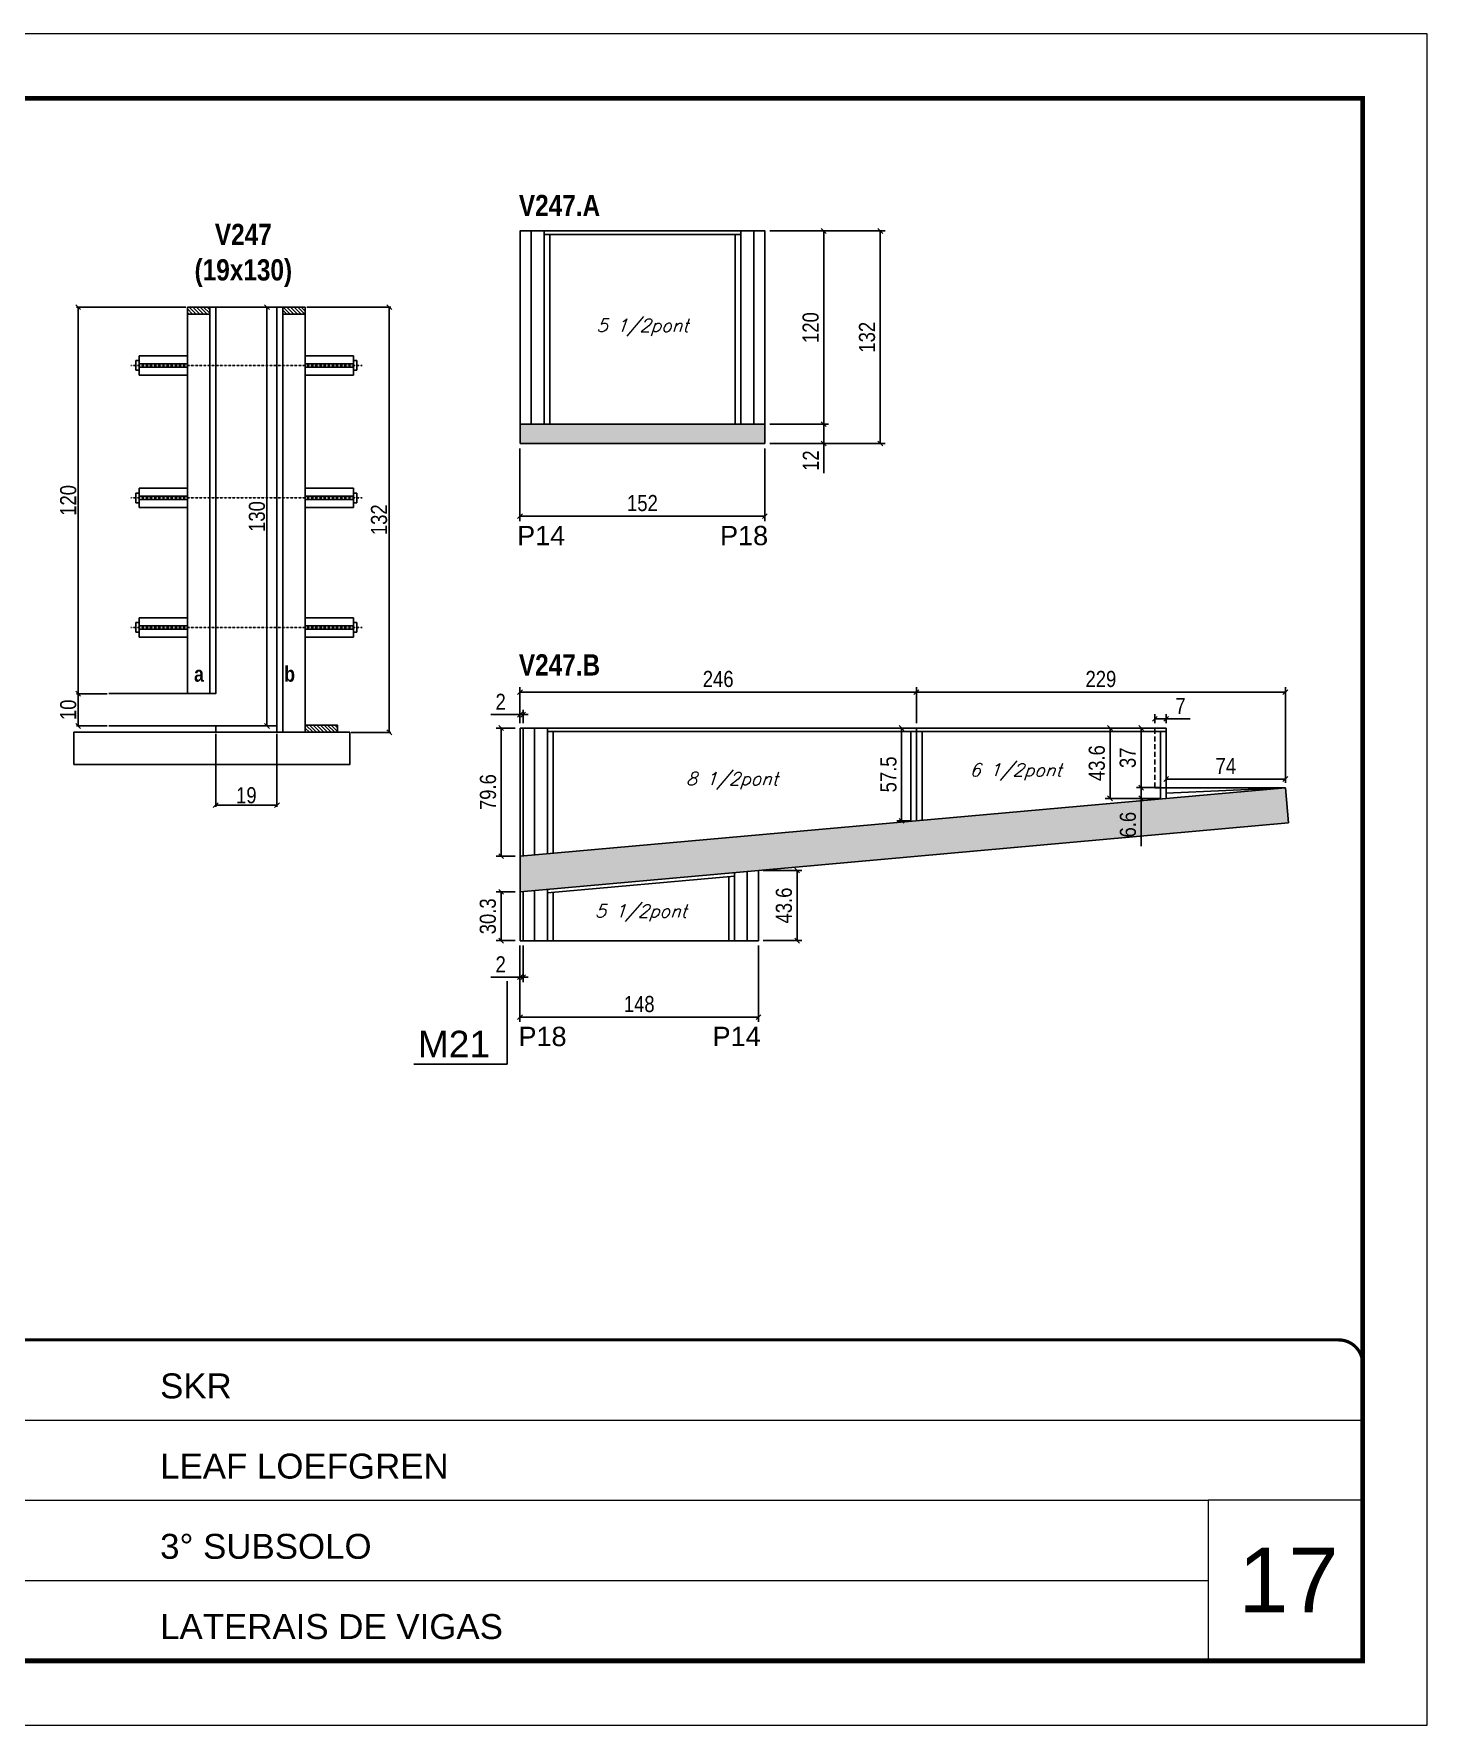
# Model space of a CAD drawing. Extents: x 3309 to 9590, y -2522 to 15424.
# Drawn here: x 3930 to 4794, y 8964 to 10014 of the extents above; entities that cross this region are included whole.
import ezdxf

# ---------------------------------------------------------------- set-up
doc = ezdxf.new("R2010")
doc.units = 0
for name, pattern in [('CONTINUO', [0]), ('DASHED', [0.75, 0.5, -0.25]), ('HIDDEN', [0.375, 0.25, -0.125]), ('HIDDEN2', [4.7625, 3.175, -1.5875])]:
    doc.linetypes.add(name, pattern=pattern)
for name, color, linetype in [('5', 5, 'Continuous'), ('COTA', 241, 'Continuous'), ('detalhes', 4, 'Continuous'), ('NOMENCLATURA', 7, 'Continuous'), ('Painéis', 200, 'Continuous'), ('SARR_2.2x10', 60, 'Continuous'), ('SARR_2.2x7', 40, 'Continuous'), ('SARR_3.5x7', 81, 'Continuous'), ('SARR_EDITAR', 141, 'Continuous'), ('TENSOR', 3, 'Continuous'), ('texto', 7, 'Continuous')]:
    doc.layers.add(name, color=color, linetype=linetype)
for name, color, linetype, lineweight in [('CARIMBO', 255, 'Continuous', 9), ('CONCRETO', 251, 'Continuous', 25), ('Folhas', 255, 'Continuous', 9), ('SARRAFO DE PRESSAO', 251, 'DASHED', 9)]:
    doc.layers.add(name, color=color, linetype=linetype, lineweight=lineweight)
doc.styles.add('ARIAL', font='arial.ttf')
doc.styles.add('COTA TECNICA', font='techl___.ttf', dxfattribs={"height": 10})
doc.styles.add('COTA TECNICA 2X', font='techl___.ttf', dxfattribs={"height": 10})
doc.styles.add('Romans', font='romans.shx')
doc.styles.get("Standard").update_dxf_attribs({"font": 'arial.ttf'})
doc.styles.add('TECNICA', font='techb___.ttf', dxfattribs={"height": 10})
doc.dimstyles.new('PAINEL', dxfattribs={"dimtxt": 10, "dimasz": 3, "dimexe": 3, "dimexo": 3, "dimgap": 3, "dimtad": 1, "dimdec": 1, "dimzin": 12, "dimdsep": 46, "dimtxsty": 'COTA TECNICA', "dimblk1": 'OBLIQUE', "dimblk2": 'OBLIQUE', "dimsah": 1, "dimcen": 0.9, "dimclrd": 4, "dimclre": 4, "dimclrt": 240, "dimadec": 1, "dimazin": 3, "dimtfac": 1, "dimtdec": 1, "dimtmove": 0, "dimatfit": 3, "dimfxl": 1, "dimtolj": 1, "dimtzin": 12, "dimarcsym": 0})
doc.dimstyles.new('SECAO', dxfattribs={"dimscale": 0.333333, "dimtxt": 5, "dimasz": 9, "dimexe": 3, "dimexo": 3, "dimgap": 3, "dimtad": 1, "dimdec": 1, "dimlfac": 0.5, "dimzin": 12, "dimdsep": 46, "dimtxsty": 'COTA TECNICA 2X', "dimblk1": 'OBLIQUE', "dimblk2": 'OBLIQUE', "dimsah": 1, "dimcen": 0.9, "dimclrd": 4, "dimclre": 4, "dimclrt": 240, "dimadec": 1, "dimazin": 3, "dimtfac": 1, "dimtdec": 1, "dimtmove": 0, "dimatfit": 3, "dimfxl": 1, "dimtolj": 1, "dimtzin": 12, "dimarcsym": 0})
pattern_1 = [(135, (37212.533, -113672.6308), (-1.122532015, -1.122532015), [])]

# ---------------------------------------------------------------- blocks, each defined once
blk = doc.blocks.new('9999999999')
at = {"color": 30, "linetype": 'CONTINUO'}
for p, q in [((98564.6, 34379.6), (99584, 34379.6)), ((98564.6, 34329.8), (99488, 34329.8)), ((99584, 34329.8), (99488, 34329.8)), ((99488, 34329.8), (99488, 34230.2)), ((98564.6, 34280), (99488, 34280))]:
    blk.add_line(p, q, dxfattribs=at)
at = {"color": 30, "linetype": 'CONTINUO', "const_width": 2}
blk.add_lwpolyline([(99584, 34230.2), (99584, 34414.4, 0.414214), (99569, 34429.4), (98229, 34429.4, 0.414214), (98214, 34414.4), (98214, 34245.2, 0.414214), (98229, 34230.2), (99584, 34230.2)], format="xyb", dxfattribs=at)
at = {"layer": 'Folhas'}
blk.add_lwpolyline([(98139, 34190.2), (99624, 34190.2), (99624, 35240.2), (98139, 35240.2)], close=True, dxfattribs=at)
at = {"layer": 'Folhas', "color": 30, "const_width": 3}
blk.add_lwpolyline([(98214, 34230.2), (99584, 34230.2), (99584, 35200.2), (98214, 35200.2)], close=True, dxfattribs=at)
at = {"color": 7, "linetype": 'Continuous', "ltscale": 5, "style": 'ARIAL'}
for s, height, p in [('SKR', 15.48, (98837.7, 34393.1)), ('LEAF LOEFGREN', 15.483, (98837.7, 34343.3)), ('3° SUBSOLO', 15.48, (98837.7, 34293.5)), ('LATERAIS DE VIGAS', 15.483, (98837.7, 34243.7))]:
    blk.add_text(s, height=height, dxfattribs=at).set_placement(p)
blk = doc.blocks.new('_Oblique')
at = {"color": 0, "linetype": 'ByBlock', "lineweight": -2}
blk.add_line((-0.5, -0.5), (0.5, 0.5), dxfattribs=at)
blk = doc.blocks.new('*D535')
at = {"layer": 'COTA', "color": 4, "lineweight": -2, "transparency": 16777216}
for p, q in [((4079.6, 9843.9), (4073.4, 9843.9)), ((4074.4, 9583.9), (4074.4, 9843.9)), ((4079.6, 9583.9), (4073.4, 9583.9))]:
    blk.add_line(p, q, dxfattribs=at)
at = {"layer": 'Defpoints', "color": 0, "transparency": 16777216}
for p in [(4074.4, 9843.9), (4080.6, 9843.9), (4080.6, 9583.9)]:
    blk.add_point(p, dxfattribs=at)
at = {"layer": 'COTA', "color": 4, "lineweight": -2, "transparency": 16777216, "xscale": 3, "yscale": 3, "zscale": 3}
for p, rotation in [((4074.4, 9843.9), 90), ((4074.4, 9583.9), 270)]:
    blk.add_blockref('_Oblique', p, dxfattribs=dict(at, rotation=rotation))
at = {"layer": 'COTA', "color": 240, "transparency": 16777216, "insert": (4068.2, 9713.9), "char_height": 10, "attachment_point": 5, "rotation": 90, "style": 'COTA TECNICA 2X'}
blk.add_mtext('\\A1;130', dxfattribs=at)
blk = doc.blocks.new('*D536')
at = {"layer": 'COTA', "color": 4, "lineweight": -2, "transparency": 16777216}
for p, q in [((3975.3, 9603.9), (3956.2, 9603.9)), ((3957.2, 9583.9), (3957.2, 9603.9)), ((3975.3, 9583.9), (3956.2, 9583.9))]:
    blk.add_line(p, q, dxfattribs=at)
at = {"layer": 'Defpoints', "color": 0, "transparency": 16777216}
for p in [(3957.2, 9603.9), (3976.3, 9603.9), (3976.3, 9583.9)]:
    blk.add_point(p, dxfattribs=at)
at = {"layer": 'COTA', "color": 4, "lineweight": -2, "transparency": 16777216, "xscale": 3, "yscale": 3, "zscale": 3}
for p, rotation in [((3957.2, 9603.9), 90), ((3957.2, 9583.9), 270)]:
    blk.add_blockref('_Oblique', p, dxfattribs=dict(at, rotation=rotation))
at = {"layer": 'COTA', "color": 240, "transparency": 16777216, "insert": (3951.1, 9593.9), "char_height": 10, "attachment_point": 5, "rotation": 90, "style": 'COTA TECNICA 2X'}
blk.add_mtext('\\A1;10', dxfattribs=at)
blk = doc.blocks.new('*D537')
at = {"layer": 'COTA', "color": 4, "lineweight": -2, "transparency": 16777216}
for p, q in [((4024, 9843.9), (3956.2, 9843.9)), ((3957.2, 9603.9), (3957.2, 9843.9)), ((3975.3, 9603.9), (3956.2, 9603.9))]:
    blk.add_line(p, q, dxfattribs=at)
at = {"layer": 'Defpoints', "color": 0, "transparency": 16777216}
for p in [(3957.2, 9843.9), (4025, 9843.9), (3976.3, 9603.9)]:
    blk.add_point(p, dxfattribs=at)
at = {"layer": 'COTA', "color": 4, "lineweight": -2, "transparency": 16777216, "xscale": 3, "yscale": 3, "zscale": 3}
for p, rotation in [((3957.2, 9843.9), 90), ((3957.2, 9603.9), 270)]:
    blk.add_blockref('_Oblique', p, dxfattribs=dict(at, rotation=rotation))
at = {"layer": 'COTA', "color": 240, "transparency": 16777216, "insert": (3951.1, 9723.9), "char_height": 10, "attachment_point": 5, "rotation": 90, "style": 'COTA TECNICA 2X'}
blk.add_mtext('\\A1;120', dxfattribs=at)
blk = doc.blocks.new('*D538')
at = {"layer": 'COTA', "color": 4, "lineweight": -2, "transparency": 16777216}
for p, q in [((4099.2, 9843.9), (4151.3, 9843.9)), ((4150.3, 9579.9), (4150.3, 9843.9)), ((4126.7, 9579.9), (4151.3, 9579.9))]:
    blk.add_line(p, q, dxfattribs=at)
at = {"layer": 'Defpoints', "color": 0, "transparency": 16777216}
for p in [(4098.2, 9843.9), (4150.3, 9843.9), (4125.7, 9579.9)]:
    blk.add_point(p, dxfattribs=at)
at = {"layer": 'COTA', "color": 4, "lineweight": -2, "transparency": 16777216, "xscale": 3, "yscale": 3, "zscale": 3}
for p, rotation in [((4150.3, 9843.9), 90), ((4150.3, 9579.9), 270)]:
    blk.add_blockref('_Oblique', p, dxfattribs=dict(at, rotation=rotation))
at = {"layer": 'COTA', "color": 240, "transparency": 16777216, "insert": (4144, 9711.9), "char_height": 10, "attachment_point": 5, "rotation": 90, "style": 'COTA TECNICA 2X'}
blk.add_mtext('\\A1;132', dxfattribs=at)
blk = doc.blocks.new('*D539')
at = {"layer": 'COTA', "color": 4, "lineweight": -2, "transparency": 16777216}
for p, q in [((4042.6, 9578.9), (4042.6, 9533.7)), ((4080.6, 9578.9), (4080.6, 9533.7)), ((4042.6, 9534.7), (4080.6, 9534.7))]:
    blk.add_line(p, q, dxfattribs=at)
at = {"layer": 'Defpoints', "color": 0, "transparency": 16777216}
for p in [(4042.6, 9579.9), (4080.6, 9579.9), (4080.6, 9534.7)]:
    blk.add_point(p, dxfattribs=at)
at = {"layer": 'COTA', "color": 4, "lineweight": -2, "transparency": 16777216, "xscale": 3, "yscale": 3, "zscale": 3, "rotation": 180}
blk.add_blockref('_Oblique', (4042.6, 9534.7), dxfattribs=at)
at = {"layer": 'COTA', "color": 4, "lineweight": -2, "transparency": 16777216, "xscale": 3, "yscale": 3, "zscale": 3}
blk.add_blockref('_Oblique', (4080.6, 9534.7), dxfattribs=at)
at = {"layer": 'COTA', "color": 240, "transparency": 16777216, "insert": (4061.6, 9540.8), "char_height": 10, "attachment_point": 5, "style": 'COTA TECNICA 2X'}
blk.add_mtext('\\A1;19', dxfattribs=at)
blk = doc.blocks.new('*D540')
at = {"layer": 'COTA', "color": 4, "linetype": 'ByBlock', "lineweight": -2, "transparency": 16777216}
for p, q in [((4231.4, 9756.2), (4231.4, 9711.1)), ((4383.4, 9756.2), (4383.4, 9711.1)), ((4383.4, 9714.1), (4231.4, 9714.1))]:
    blk.add_line(p, q, dxfattribs=at)
at = {"layer": 'Defpoints', "color": 0, "linetype": 'ByBlock', "transparency": 16777216}
for p in [(4231.4, 9759.2), (4383.4, 9759.2), (4231.4, 9714.1)]:
    blk.add_point(p, dxfattribs=at)
at = {"layer": 'COTA', "color": 4, "linetype": 'ByBlock', "lineweight": -2, "transparency": 16777216, "xscale": 3, "yscale": 3, "zscale": 3, "rotation": 180}
blk.add_blockref('_Oblique', (4231.4, 9714.1), dxfattribs=at)
at = {"layer": 'COTA', "color": 4, "linetype": 'ByBlock', "lineweight": -2, "transparency": 16777216, "xscale": 3, "yscale": 3, "zscale": 3}
blk.add_blockref('_Oblique', (4383.4, 9714.1), dxfattribs=at)
at = {"layer": 'COTA', "color": 240, "linetype": 'ByBlock', "transparency": 16777216, "insert": (4307.4, 9722.2), "char_height": 10, "attachment_point": 5, "style": 'COTA TECNICA'}
blk.add_mtext('\\A1;152', dxfattribs=at)
blk = doc.blocks.new('*D541')
at = {"layer": 'COTA', "color": 4, "lineweight": -2, "transparency": 16777216}
for p, q in [((4386.4, 9891.2), (4422.9, 9891.2)), ((4419.9, 9891.2), (4419.9, 9771.2)), ((4386.4, 9771.2), (4422.9, 9771.2))]:
    blk.add_line(p, q, dxfattribs=at)
at = {"layer": 'Defpoints', "color": 0, "transparency": 16777216}
for p in [(4383.4, 9891.2), (4383.4, 9771.2), (4419.9, 9771.2)]:
    blk.add_point(p, dxfattribs=at)
at = {"layer": 'COTA', "color": 4, "lineweight": -2, "transparency": 16777216, "xscale": 3, "yscale": 3, "zscale": 3}
for p, rotation in [((4419.9, 9891.2), 90), ((4419.9, 9771.2), 270)]:
    blk.add_blockref('_Oblique', p, dxfattribs=dict(at, rotation=rotation))
at = {"layer": 'COTA', "color": 240, "transparency": 16777216, "insert": (4411.8, 9831.2), "char_height": 10, "attachment_point": 5, "rotation": 90, "style": 'COTA TECNICA'}
blk.add_mtext('\\A1;120', dxfattribs=at)
blk = doc.blocks.new('*D542')
at = {"layer": 'COTA', "color": 4, "lineweight": -2, "transparency": 16777216}
for p, q in [((4386.4, 9771.2), (4422.9, 9771.2)), ((4419.9, 9771.2), (4419.9, 9759.2)), ((4386.4, 9759.2), (4422.9, 9759.2)), ((4419.9, 9759.2), (4419.9, 9740.9))]:
    blk.add_line(p, q, dxfattribs=at)
at = {"layer": 'Defpoints', "color": 0, "transparency": 16777216}
for p in [(4383.4, 9771.2), (4383.4, 9759.2), (4419.9, 9759.2)]:
    blk.add_point(p, dxfattribs=at)
at = {"layer": 'COTA', "color": 4, "lineweight": -2, "transparency": 16777216, "xscale": 3, "yscale": 3, "zscale": 3}
for p, rotation in [((4419.9, 9771.2), 90), ((4419.9, 9759.2), 270)]:
    blk.add_blockref('_Oblique', p, dxfattribs=dict(at, rotation=rotation))
at = {"layer": 'COTA', "color": 240, "transparency": 16777216, "insert": (4411.9, 9748.6), "char_height": 10, "attachment_point": 5, "rotation": 90, "style": 'COTA TECNICA'}
blk.add_mtext('\\A1;12', dxfattribs=at)
blk = doc.blocks.new('*D543')
at = {"layer": 'COTA', "color": 4, "lineweight": -2, "transparency": 16777216}
for p, q in [((4386.4, 9891.2), (4458, 9891.2)), ((4455, 9759.2), (4455, 9891.2)), ((4386.4, 9759.2), (4458, 9759.2))]:
    blk.add_line(p, q, dxfattribs=at)
at = {"layer": 'Defpoints', "color": 0, "transparency": 16777216}
for p in [(4383.4, 9891.2), (4455, 9891.2), (4383.4, 9759.2)]:
    blk.add_point(p, dxfattribs=at)
at = {"layer": 'COTA', "color": 4, "lineweight": -2, "transparency": 16777216, "xscale": 3, "yscale": 3, "zscale": 3}
for p, rotation in [((4455, 9891.2), 90), ((4455, 9759.2), 270)]:
    blk.add_blockref('_Oblique', p, dxfattribs=dict(at, rotation=rotation))
at = {"layer": 'COTA', "color": 240, "transparency": 16777216, "insert": (4446.8, 9825.2), "char_height": 10, "attachment_point": 5, "rotation": 90, "style": 'COTA TECNICA'}
blk.add_mtext('\\A1;132', dxfattribs=at)
blk = doc.blocks.new('*D544')
at = {"layer": 'COTA', "color": 4, "lineweight": -2, "transparency": 16777216}
for p, q in [((4231.4, 9447.6), (4231.4, 9424.9)), ((4233.4, 9447.6), (4233.4, 9424.9)), ((4231.4, 9427.9), (4213.3, 9427.9)), ((4233.4, 9427.9), (4231.4, 9427.9)), ((4233.4, 9427.9), (4236.4, 9427.9))]:
    blk.add_line(p, q, dxfattribs=at)
at = {"layer": 'Defpoints', "color": 0, "transparency": 16777216}
for p in [(4231.4, 9450.6), (4233.4, 9450.6), (4231.4, 9427.9)]:
    blk.add_point(p, dxfattribs=at)
at = {"layer": 'COTA', "color": 4, "lineweight": -2, "transparency": 16777216, "xscale": 3, "yscale": 3, "zscale": 3}
blk.add_blockref('_Oblique', (4231.4, 9427.9), dxfattribs=at)
at = {"layer": 'COTA', "color": 4, "lineweight": -2, "transparency": 16777216, "xscale": 3, "yscale": 3, "zscale": 3, "rotation": 180}
blk.add_blockref('_Oblique', (4233.4, 9427.9), dxfattribs=at)
at = {"layer": 'COTA', "color": 240, "transparency": 16777216, "insert": (4219.4, 9435.9), "char_height": 10, "attachment_point": 5, "style": 'COTA TECNICA'}
blk.add_mtext('\\A1;2', dxfattribs=at)
blk = doc.blocks.new('*D545')
at = {"layer": 'COTA', "color": 4, "lineweight": -2, "transparency": 16777216}
for p, q in [((4231.4, 9447.6), (4231.4, 9400.1)), ((4379.4, 9447.6), (4379.4, 9400.1)), ((4379.4, 9403.1), (4231.4, 9403.1))]:
    blk.add_line(p, q, dxfattribs=at)
at = {"layer": 'Defpoints', "color": 0, "transparency": 16777216}
for p in [(4231.4, 9450.6), (4379.4, 9450.6), (4231.4, 9403.1)]:
    blk.add_point(p, dxfattribs=at)
at = {"layer": 'COTA', "color": 4, "lineweight": -2, "transparency": 16777216, "xscale": 3, "yscale": 3, "zscale": 3, "rotation": 180}
blk.add_blockref('_Oblique', (4231.4, 9403.1), dxfattribs=at)
at = {"layer": 'COTA', "color": 4, "lineweight": -2, "transparency": 16777216, "xscale": 3, "yscale": 3, "zscale": 3}
blk.add_blockref('_Oblique', (4379.4, 9403.1), dxfattribs=at)
at = {"layer": 'COTA', "color": 240, "transparency": 16777216, "insert": (4305.4, 9411.2), "char_height": 10, "attachment_point": 5, "style": 'COTA TECNICA'}
blk.add_mtext('\\A1;148', dxfattribs=at)
blk = doc.blocks.new('*D546')
at = {"layer": 'COTA', "color": 4, "lineweight": -2, "transparency": 16777216}
for p, q in [((4228.4, 9480.9), (4216.7, 9480.9)), ((4219.7, 9450.6), (4219.7, 9480.9)), ((4228.4, 9450.6), (4216.7, 9450.6))]:
    blk.add_line(p, q, dxfattribs=at)
at = {"layer": 'Defpoints', "color": 0, "transparency": 16777216}
for p in [(4219.7, 9480.9), (4231.4, 9480.9), (4231.4, 9450.6)]:
    blk.add_point(p, dxfattribs=at)
at = {"layer": 'COTA', "color": 4, "lineweight": -2, "transparency": 16777216, "xscale": 3, "yscale": 3, "zscale": 3}
for p, rotation in [((4219.7, 9480.9), 90), ((4219.7, 9450.6), 270)]:
    blk.add_blockref('_Oblique', p, dxfattribs=dict(at, rotation=rotation))
at = {"layer": 'COTA', "color": 240, "transparency": 16777216, "insert": (4211.5, 9465.7), "char_height": 10, "attachment_point": 5, "rotation": 90, "style": 'COTA TECNICA'}
blk.add_mtext('\\A1;30.3', dxfattribs=at)
blk = doc.blocks.new('*D547')
at = {"layer": 'COTA', "color": 4, "lineweight": -2, "transparency": 16777216}
for p, q in [((4382.4, 9494.1), (4406.4, 9494.1)), ((4403.4, 9450.6), (4403.4, 9494.1)), ((4382.4, 9450.6), (4406.4, 9450.6))]:
    blk.add_line(p, q, dxfattribs=at)
at = {"layer": 'Defpoints', "color": 0, "transparency": 16777216}
for p in [(4379.4, 9494.1), (4403.4, 9494.1), (4379.4, 9450.6)]:
    blk.add_point(p, dxfattribs=at)
at = {"layer": 'COTA', "color": 4, "lineweight": -2, "transparency": 16777216, "xscale": 3, "yscale": 3, "zscale": 3}
for p, rotation in [((4403.4, 9494.1), 90), ((4403.4, 9450.6), 270)]:
    blk.add_blockref('_Oblique', p, dxfattribs=dict(at, rotation=rotation))
at = {"layer": 'COTA', "color": 240, "transparency": 16777216, "insert": (4395.2, 9472.4), "char_height": 10, "attachment_point": 5, "rotation": 90, "style": 'COTA TECNICA'}
blk.add_mtext('\\A1;43.6', dxfattribs=at)
blk = doc.blocks.new('*D548')
at = {"layer": 'COTA', "color": 4, "lineweight": -2, "transparency": 16777216}
for p, q in [((4474.4, 9582.6), (4465.2, 9582.6)), ((4468.2, 9582.6), (4468.2, 9525)), ((4474.4, 9525), (4465.2, 9525))]:
    blk.add_line(p, q, dxfattribs=at)
at = {"layer": 'Defpoints', "color": 0, "transparency": 16777216}
for p in [(4477.4, 9582.6), (4468.2, 9525), (4477.4, 9525)]:
    blk.add_point(p, dxfattribs=at)
at = {"layer": 'COTA', "color": 4, "lineweight": -2, "transparency": 16777216, "xscale": 3, "yscale": 3, "zscale": 3}
for p, rotation in [((4468.2, 9582.6), 90), ((4468.2, 9525), 270)]:
    blk.add_blockref('_Oblique', p, dxfattribs=dict(at, rotation=rotation))
at = {"layer": 'COTA', "color": 240, "transparency": 16777216, "insert": (4460.1, 9553.8), "char_height": 10, "attachment_point": 5, "rotation": 90, "style": 'COTA TECNICA'}
blk.add_mtext('\\A1;57.5', dxfattribs=at)
blk = doc.blocks.new('*D549')
at = {"layer": 'COTA', "color": 4, "lineweight": -2, "transparency": 16777216}
for p, q in [((4228.4, 9582.6), (4216.7, 9582.6)), ((4219.7, 9503), (4219.7, 9582.6)), ((4228.4, 9503), (4216.7, 9503))]:
    blk.add_line(p, q, dxfattribs=at)
at = {"layer": 'Defpoints', "color": 0, "transparency": 16777216}
for p in [(4219.7, 9582.6), (4231.4, 9582.6), (4231.4, 9503)]:
    blk.add_point(p, dxfattribs=at)
at = {"layer": 'COTA', "color": 4, "lineweight": -2, "transparency": 16777216, "xscale": 3, "yscale": 3, "zscale": 3}
for p, rotation in [((4219.7, 9582.6), 90), ((4219.7, 9503), 270)]:
    blk.add_blockref('_Oblique', p, dxfattribs=dict(at, rotation=rotation))
at = {"layer": 'COTA', "color": 240, "transparency": 16777216, "insert": (4211.6, 9542.8), "char_height": 10, "attachment_point": 5, "rotation": 90, "style": 'COTA TECNICA'}
blk.add_mtext('\\A1;79.6', dxfattribs=at)
blk = doc.blocks.new('*D550')
at = {"layer": 'COTA', "color": 4, "lineweight": -2, "transparency": 16777216}
for p, q in [((4625.4, 9585.6), (4625.4, 9591.3)), ((4625.4, 9588.3), (4632.4, 9588.3)), ((4632.4, 9585.6), (4632.4, 9591.3)), ((4632.4, 9588.3), (4647.2, 9588.3))]:
    blk.add_line(p, q, dxfattribs=at)
at = {"layer": 'Defpoints', "color": 0, "transparency": 16777216}
for p in [(4632.4, 9588.3), (4625.4, 9582.6), (4632.4, 9582.6)]:
    blk.add_point(p, dxfattribs=at)
at = {"layer": 'COTA', "color": 4, "lineweight": -2, "transparency": 16777216, "xscale": 3, "yscale": 3, "zscale": 3, "rotation": 180}
blk.add_blockref('_Oblique', (4625.4, 9588.3), dxfattribs=at)
at = {"layer": 'COTA', "color": 4, "lineweight": -2, "transparency": 16777216, "xscale": 3, "yscale": 3, "zscale": 3}
blk.add_blockref('_Oblique', (4632.4, 9588.3), dxfattribs=at)
at = {"layer": 'COTA', "color": 240, "transparency": 16777216, "insert": (4641.3, 9596.3), "char_height": 10, "attachment_point": 5, "style": 'COTA TECNICA'}
blk.add_mtext('\\A1;7', dxfattribs=at)
blk = doc.blocks.new('*D551')
at = {"layer": 'COTA', "color": 4, "lineweight": -2, "transparency": 16777216}
for p, q in [((4231.4, 9585.6), (4231.4, 9607.9)), ((4477.4, 9585.6), (4477.4, 9607.9)), ((4231.4, 9604.9), (4477.4, 9604.9))]:
    blk.add_line(p, q, dxfattribs=at)
at = {"layer": 'Defpoints', "color": 0, "transparency": 16777216}
for p in [(4477.4, 9604.9), (4231.4, 9582.6), (4477.4, 9582.6)]:
    blk.add_point(p, dxfattribs=at)
at = {"layer": 'COTA', "color": 4, "lineweight": -2, "transparency": 16777216, "xscale": 3, "yscale": 3, "zscale": 3, "rotation": 180}
blk.add_blockref('_Oblique', (4231.4, 9604.9), dxfattribs=at)
at = {"layer": 'COTA', "color": 4, "lineweight": -2, "transparency": 16777216, "xscale": 3, "yscale": 3, "zscale": 3}
blk.add_blockref('_Oblique', (4477.4, 9604.9), dxfattribs=at)
at = {"layer": 'COTA', "color": 240, "transparency": 16777216, "insert": (4354.4, 9613), "char_height": 10, "attachment_point": 5, "style": 'COTA TECNICA'}
blk.add_mtext('\\A1;246', dxfattribs=at)
blk = doc.blocks.new('*D552')
at = {"layer": 'COTA', "color": 4, "lineweight": -2, "transparency": 16777216}
for p, q in [((4477.4, 9585.6), (4477.4, 9607.9)), ((4706.4, 9548.6), (4706.4, 9607.9)), ((4477.4, 9604.9), (4706.4, 9604.9))]:
    blk.add_line(p, q, dxfattribs=at)
at = {"layer": 'Defpoints', "color": 0, "transparency": 16777216}
for p in [(4706.4, 9604.9), (4477.4, 9582.6), (4706.4, 9545.6)]:
    blk.add_point(p, dxfattribs=at)
at = {"layer": 'COTA', "color": 4, "lineweight": -2, "transparency": 16777216, "xscale": 3, "yscale": 3, "zscale": 3, "rotation": 180}
blk.add_blockref('_Oblique', (4477.4, 9604.9), dxfattribs=at)
at = {"layer": 'COTA', "color": 4, "lineweight": -2, "transparency": 16777216, "xscale": 3, "yscale": 3, "zscale": 3}
blk.add_blockref('_Oblique', (4706.4, 9604.9), dxfattribs=at)
at = {"layer": 'COTA', "color": 240, "transparency": 16777216, "insert": (4591.9, 9613), "char_height": 10, "attachment_point": 5, "style": 'COTA TECNICA'}
blk.add_mtext('\\A1;229', dxfattribs=at)
blk = doc.blocks.new('*D553')
at = {"layer": 'COTA', "color": 4, "lineweight": -2, "transparency": 16777216}
for p, q in [((4622.4, 9582.6), (4613.9, 9582.6)), ((4616.9, 9545.6), (4616.9, 9582.6)), ((4622.4, 9545.6), (4613.9, 9545.6))]:
    blk.add_line(p, q, dxfattribs=at)
at = {"layer": 'Defpoints', "color": 0, "transparency": 16777216}
for p in [(4616.9, 9582.6), (4625.4, 9582.6), (4625.4, 9545.6)]:
    blk.add_point(p, dxfattribs=at)
at = {"layer": 'COTA', "color": 4, "lineweight": -2, "transparency": 16777216, "xscale": 3, "yscale": 3, "zscale": 3}
for p, rotation in [((4616.9, 9582.6), 90), ((4616.9, 9545.6), 270)]:
    blk.add_blockref('_Oblique', p, dxfattribs=dict(at, rotation=rotation))
at = {"layer": 'COTA', "color": 240, "transparency": 16777216, "insert": (4608.6, 9564.1), "char_height": 10, "attachment_point": 5, "rotation": 90, "style": 'COTA TECNICA'}
blk.add_mtext('\\A1;37', dxfattribs=at)
blk = doc.blocks.new('*D554')
at = {"layer": 'COTA', "color": 4, "lineweight": -2, "transparency": 16777216}
for p, q in [((4632.4, 9548.6), (4632.4, 9553.9)), ((4632.4, 9550.9), (4706.4, 9550.9)), ((4706.4, 9548.6), (4706.4, 9553.9))]:
    blk.add_line(p, q, dxfattribs=at)
at = {"layer": 'Defpoints', "color": 0, "transparency": 16777216}
for p in [(4632.4, 9545.6), (4706.4, 9550.9), (4706.4, 9545.6)]:
    blk.add_point(p, dxfattribs=at)
at = {"layer": 'COTA', "color": 4, "lineweight": -2, "transparency": 16777216, "xscale": 3, "yscale": 3, "zscale": 3, "rotation": 180}
blk.add_blockref('_Oblique', (4632.4, 9550.9), dxfattribs=at)
at = {"layer": 'COTA', "color": 4, "lineweight": -2, "transparency": 16777216, "xscale": 3, "yscale": 3, "zscale": 3}
blk.add_blockref('_Oblique', (4706.4, 9550.9), dxfattribs=at)
at = {"layer": 'COTA', "color": 240, "transparency": 16777216, "insert": (4669.4, 9559), "char_height": 10, "attachment_point": 5, "style": 'COTA TECNICA'}
blk.add_mtext('\\A1;74', dxfattribs=at)
blk = doc.blocks.new('*D555')
at = {"layer": 'COTA', "color": 4, "lineweight": -2, "transparency": 16777216}
for p, q in [((4629.4, 9545.6), (4613.9, 9545.6)), ((4616.9, 9545.6), (4616.9, 9538.9)), ((4629.4, 9538.9), (4613.9, 9538.9)), ((4616.9, 9538.9), (4616.9, 9509.3))]:
    blk.add_line(p, q, dxfattribs=at)
at = {"layer": 'Defpoints', "color": 0, "transparency": 16777216}
for p in [(4632.4, 9545.6), (4616.9, 9538.9), (4632.4, 9538.9)]:
    blk.add_point(p, dxfattribs=at)
at = {"layer": 'COTA', "color": 4, "lineweight": -2, "transparency": 16777216, "xscale": 3, "yscale": 3, "zscale": 3}
for p, rotation in [((4616.9, 9545.6), 90), ((4616.9, 9538.9), 270)]:
    blk.add_blockref('_Oblique', p, dxfattribs=dict(at, rotation=rotation))
at = {"layer": 'COTA', "color": 240, "transparency": 16777216, "insert": (4608.7, 9522.6), "char_height": 10, "attachment_point": 5, "rotation": 90, "style": 'COTA TECNICA'}
blk.add_mtext('\\A1;6.6', dxfattribs=at)
blk = doc.blocks.new('*D556')
at = {"layer": 'COTA', "color": 4, "lineweight": -2, "transparency": 16777216}
for p, q in [((4629.4, 9582.6), (4594.6, 9582.6)), ((4597.6, 9538.9), (4597.6, 9582.6)), ((4629.4, 9538.9), (4594.6, 9538.9))]:
    blk.add_line(p, q, dxfattribs=at)
at = {"layer": 'Defpoints', "color": 0, "transparency": 16777216}
for p in [(4597.6, 9582.6), (4632.4, 9582.6), (4632.4, 9538.9)]:
    blk.add_point(p, dxfattribs=at)
at = {"layer": 'COTA', "color": 4, "lineweight": -2, "transparency": 16777216, "xscale": 3, "yscale": 3, "zscale": 3}
for p, rotation in [((4597.6, 9582.6), 90), ((4597.6, 9538.9), 270)]:
    blk.add_blockref('_Oblique', p, dxfattribs=dict(at, rotation=rotation))
at = {"layer": 'COTA', "color": 240, "transparency": 16777216, "insert": (4589.4, 9560.8), "char_height": 10, "attachment_point": 5, "rotation": 90, "style": 'COTA TECNICA'}
blk.add_mtext('\\A1;43.6', dxfattribs=at)
blk = doc.blocks.new('*D557')
at = {"layer": 'COTA', "color": 4, "lineweight": -2, "transparency": 16777216}
for p, q in [((4231.4, 9590.9), (4213.3, 9590.9)), ((4231.4, 9585.6), (4231.4, 9593.9)), ((4233.4, 9590.9), (4231.4, 9590.9)), ((4233.4, 9585.6), (4233.4, 9593.9)), ((4233.4, 9590.9), (4236.4, 9590.9))]:
    blk.add_line(p, q, dxfattribs=at)
at = {"layer": 'Defpoints', "color": 0, "transparency": 16777216}
for p in [(4231.4, 9590.9), (4231.4, 9582.6), (4233.4, 9582.6)]:
    blk.add_point(p, dxfattribs=at)
at = {"layer": 'COTA', "color": 4, "lineweight": -2, "transparency": 16777216, "xscale": 3, "yscale": 3, "zscale": 3}
blk.add_blockref('_Oblique', (4231.4, 9590.9), dxfattribs=at)
at = {"layer": 'COTA', "color": 4, "lineweight": -2, "transparency": 16777216, "xscale": 3, "yscale": 3, "zscale": 3, "rotation": 180}
blk.add_blockref('_Oblique', (4233.4, 9590.9), dxfattribs=at)
at = {"layer": 'COTA', "color": 240, "transparency": 16777216, "insert": (4219.4, 9598.9), "char_height": 10, "attachment_point": 5, "style": 'COTA TECNICA'}
blk.add_mtext('\\A1;2', dxfattribs=at)

msp = doc.modelspace()

# ---------------------------------------------------------------- hatches: boundary and pattern name
at = {"layer": 'COTA'}
h = msp.add_hatch(dxfattribs=at)
h.set_pattern_fill('AR-CONC', color=256, scale=0.03)
h.set_pattern_definition([(50, (-100.335, 49.0667), (5.46554, -0.4781726), [0.5715, -6.2865]), (355, (-100.335, 49.0667), (-1.0573026, 5.7317054), [0.4572, -5.0292175]), (100.451445, (-99.8796, 49.027), (4.4082374, 5.2535326), [0.4857003, -5.3427073]), (46.1842, (-100.335, 50.591), (8.1323712, -1.26127), [0.85725, -9.42975]), (96.63556, (-99.657, 50.4856), (7.122124, 7.422784), [0.728551, -8.014068]), (351.18415, (-100.335, 50.591), (7.122124, 7.422784), [0.685799, -7.543792]), (21, (-99.573, 50.2097), (4.5484317, -3.067956), [0.5715, -6.2865]), (326, (-99.573, 50.2097), (1.8540609, 5.525639), [0.4572, -5.0292]), (71.451445, (-99.194, 49.954), (6.4024926, 2.457683), [0.4857003, -5.342698]), (37.5, (-100.335, 49.0667), (0.0926581, 2.53665117), [0, -4.96824, 0, -5.1054, 0, -5.04825]), (7.5, (-100.335, 49.0667), (2.0045899, 3.00541724), [0, -2.91084, 0, -4.85394, 0, -1.92405]), (327.5, (-102.0343, 49.0667), (4.06771786, -0.17186232), [0, -1.905, 0, -5.9436, 0, -7.8867]), (317.5, (-102.7963, 49.0667), (4.4438754, 0.7627947), [0, -2.4765, 0, -3.94716, 0, -5.6007])])
h.paths.add_polyline_path([(4231.43, 9771.21), (4231.43, 9759.21), (4383.43, 9759.21), (4383.43, 9771.21)])
h = msp.add_hatch(dxfattribs=at)
h.set_pattern_fill('AR-CONC', color=256, scale=0.03)
h.set_pattern_definition([(50, (36.8408, 0), (5.46554, -0.4781726), [0.5715, -6.2865]), (355, (36.841, 0), (-1.0573026, 5.7317054), [0.4572, -5.0292175]), (100.451445, (37.296, -0.04), (4.4082374, 5.2535326), [0.4857003, -5.3427073]), (46.1842, (36.841, 1.524), (8.1323712, -1.26127), [0.85725, -9.42975]), (96.63556, (37.5185, 1.419), (7.122124, 7.422784), [0.728551, -8.014068]), (351.18415, (36.841, 1.524), (7.122124, 7.422784), [0.685799, -7.543792]), (21, (37.6028, 1.143), (4.5484317, -3.067956), [0.5715, -6.2865]), (326, (37.603, 1.143), (1.8540609, 5.525639), [0.4572, -5.0292]), (71.451445, (37.982, 0.8873), (6.4024926, 2.457683), [0.4857003, -5.342698]), (37.5, (36.8408, 0), (0.0926581, 2.53665117), [0, -4.96824, 0, -5.1054, 0, -5.04825]), (7.5, (36.8408, 0), (2.0045899, 3.00541724), [0, -2.91084, 0, -4.85394, 0, -1.92405]), (327.5, (35.1415, 0), (4.06771786, -0.17186232), [0, -1.905, 0, -5.9436, 0, -7.8867]), (317.5, (34.3795, 0), (4.4438754, 0.7627947), [0, -2.4765, 0, -3.94716, 0, -5.6007])])
h.paths.add_polyline_path([(4708.4, 9523.66), (4706.43, 9545.57), (4231.43, 9502.95), (4231.43, 9480.86), (4379.43, 9494.14)])
at = {"layer": 'SARR_2.2x10'}
h = msp.add_hatch(dxfattribs=at)
h.set_pattern_fill('ANSI31', color=256, scale=0.5, angle=90)
h.set_pattern_definition([(135, (37291.733, -113932.2308), (-1.122532015, -1.122532015), [])])
h.paths.add_polyline_path([(4098.19, 9584.34), (4098.19, 9579.94), (4118.19, 9579.94), (4118.19, 9584.34)])
at = {"layer": 'SARR_2.2x7'}
h = msp.add_hatch(dxfattribs=at)
h.set_pattern_fill('ANSI31', color=256, scale=0.5, angle=90)
h.set_pattern_definition(pattern_1)
h.paths.add_polyline_path([(4038.99, 9843.94), (4038.99, 9839.54), (4024.99, 9839.54), (4024.99, 9843.94)])
h = msp.add_hatch(dxfattribs=at)
h.set_pattern_fill('ANSI31', color=256, scale=0.5, angle=90)
h.set_pattern_definition(pattern_1)
h.paths.add_polyline_path([(4084.19, 9843.94), (4084.19, 9839.54), (4098.19, 9839.54), (4098.19, 9843.94)])

# ---------------------------------------------------------------- linework, layer by layer
at = {"ltscale": 3}
for p, q in [((3992.99, 9804.72), (3992.99, 9810.72)), ((3994.99, 9810.72), (3992.99, 9810.72)), ((3994.99, 9801.72), (3994.99, 9813.72)), ((3994.99, 9813.72), (4024.99, 9813.72)), ((4024.99, 9808.72), (3994.99, 9808.72)), ((4128.19, 9813.72), (4098.19, 9813.72)), ((4098.19, 9808.72), (4128.19, 9808.72)), ((4128.19, 9801.72), (4128.19, 9813.72)), ((4128.19, 9810.72), (4130.19, 9810.72)), ((4130.19, 9804.72), (4130.19, 9810.72)), ((3994.99, 9804.72), (3992.99, 9804.72)), ((4024.99, 9806.72), (3994.99, 9806.72)), ((3994.99, 9801.72), (4024.99, 9801.72)), ((4098.19, 9806.72), (4128.19, 9806.72)), ((4128.19, 9801.72), (4098.19, 9801.72)), ((4130.19, 9804.72), (4128.19, 9804.72)), ((3992.99, 9722.5), (3992.99, 9728.5)), ((3994.99, 9728.5), (3992.99, 9728.5)), ((3994.99, 9719.5), (3994.99, 9731.5)), ((3994.99, 9731.5), (4024.99, 9731.5)), ((4024.99, 9726.5), (3994.99, 9726.5)), ((4024.99, 9724.5), (3994.99, 9724.5)), ((4128.19, 9731.5), (4098.19, 9731.5)), ((4098.19, 9726.5), (4128.19, 9726.5)), ((4098.19, 9724.5), (4128.19, 9724.5)), ((4128.19, 9719.5), (4128.19, 9731.5)), ((4128.19, 9728.5), (4130.19, 9728.5)), ((4130.19, 9722.5), (4130.19, 9728.5)), ((3994.99, 9722.5), (3992.99, 9722.5)), ((3994.99, 9719.5), (4024.99, 9719.5)), ((4128.19, 9719.5), (4098.19, 9719.5)), ((4130.19, 9722.5), (4128.19, 9722.5)), ((3994.99, 9651.06), (3994.99, 9639.06)), ((3994.99, 9651.06), (4024.99, 9651.06)), ((4128.19, 9651.06), (4098.19, 9651.06)), ((4128.19, 9651.06), (4128.19, 9639.06)), ((3992.99, 9648.06), (3992.99, 9642.06)), ((3994.99, 9648.06), (3992.99, 9648.06)), ((3994.99, 9642.06), (3992.99, 9642.06)), ((4024.99, 9646.06), (3994.99, 9646.06)), ((4024.99, 9644.06), (3994.99, 9644.06)), ((3994.99, 9639.06), (4024.99, 9639.06)), ((4098.19, 9646.06), (4128.19, 9646.06)), ((4098.19, 9644.06), (4128.19, 9644.06)), ((4128.19, 9639.06), (4098.19, 9639.06)), ((4130.19, 9648.06), (4128.19, 9648.06)), ((4128.19, 9642.06), (4130.19, 9642.06)), ((4130.19, 9648.06), (4130.19, 9642.06))]:
    msp.add_line(p, q, dxfattribs=at)
at = {"layer": 'CONCRETO', "linetype": 'Continuous'}
for p, q in [((4042.59, 9843.94), (4080.59, 9843.94)), ((4042.59, 9843.94), (4042.59, 9603.94)), ((4080.59, 9843.94), (4080.59, 9583.94)), ((4042.59, 9603.94), (3976.34, 9603.94))]:
    msp.add_line(p, q, dxfattribs=at)
at = {"layer": 'CONCRETO', "linetype": 'Continuous', "elevation": 0}
msp.add_lwpolyline([(3954.49, 9559.94), (4125.73, 9559.94), (4125.73, 9579.94), (3954.49, 9579.94)], close=True, dxfattribs=at)
at = {"layer": 'COTA'}
for p, q in [((4231.43, 9771.21), (4231.43, 9759.21)), ((4383.43, 9771.21), (4383.43, 9759.21)), ((4231.43, 9759.21), (4383.43, 9759.21)), ((4632.43, 9545.57), (4625.43, 9545.57)), ((4632.43, 9545.57), (4632.43, 9538.93)), ((4708.4, 9523.66), (4706.43, 9545.57)), ((4379.43, 9494.14), (4708.4, 9523.66)), ((4231.43, 9480.86), (4231.43, 9502.95))]:
    msp.add_line(p, q, dxfattribs=at)
at = {"layer": 'NOMENCLATURA', "linetype": 'Continuous'}
for p, q in [((4223.52, 9373.95), (4223.52, 9425.38)), ((4165.44, 9373.95), (4223.52, 9373.95))]:
    msp.add_line(p, q, dxfattribs=at)
at = {"layer": 'Painéis', "linetype": 'Continuous'}
msp.add_line((4042.59, 9583.94), (4042.59, 9579.94), dxfattribs=at)
at = {"layer": 'Painéis', "linetype": 'ByBlock'}
for p, q in [((4231.43, 9582.57), (4632.43, 9582.57)), ((4231.43, 9502.95), (4231.43, 9582.57)), ((4233.43, 9503.13), (4233.43, 9582.57)), ((4477.43, 9525.03), (4477.43, 9582.57)), ((4632.43, 9582.57), (4632.43, 9545.57)), ((4706.43, 9545.57), (4231.43, 9502.95)), ((4632.43, 9545.57), (4706.43, 9545.57)), ((4231.43, 9480.86), (4379.43, 9494.14)), ((4379.43, 9494.14), (4379.43, 9450.57)), ((4231.43, 9450.57), (4231.43, 9480.86)), ((4233.43, 9450.57), (4233.43, 9481.04)), ((4379.43, 9450.57), (4231.43, 9450.57))]:
    msp.add_line(p, q, dxfattribs=at)
msp.add_lwpolyline([(4231.43, 9771.21), (4383.43, 9771.21), (4383.43, 9891.21), (4231.43, 9891.21)], close=True, dxfattribs=at)
at = {"layer": 'Painéis', "linetype": 'Continuous', "elevation": 0}
for points in [[(4038.99, 9603.94), (4038.99, 9843.94), (4042.59, 9843.94), (4042.59, 9603.94)], [(4084.19, 9579.94), (4084.19, 9843.94), (4080.59, 9843.94), (4080.59, 9579.94)]]:
    msp.add_lwpolyline(points, close=True, dxfattribs=at)
msp.add_lwpolyline([(3976.34, 9579.94), (4080.59, 9579.94), (4080.59, 9583.94), (3976.34, 9583.94)], dxfattribs=at)
at = {"layer": 'SARR_2.2x10', "elevation": 0}
msp.add_lwpolyline([(4098.19, 9584.34), (4118.19, 9584.34), (4118.19, 9579.94), (4098.19, 9579.94)], close=True, dxfattribs=at)
at = {"layer": 'SARR_2.2x7', "linetype": 'Continuous'}
for p, q in [((4238.43, 9771.21), (4238.43, 9891.21)), ((4376.43, 9771.21), (4376.43, 9891.21)), ((4368.43, 9889.01), (4246.43, 9889.01)), ((4240.43, 9503.76), (4240.43, 9582.57)), ((4477.43, 9580.37), (4248.43, 9580.37)), ((4632.43, 9580.37), (4477.43, 9580.37)), ((4372.43, 9450.57), (4372.43, 9493.52)), ((4240.43, 9450.57), (4240.43, 9481.67)), ((4248.43, 9480.18), (4364.43, 9490.59))]:
    msp.add_line(p, q, dxfattribs=at)
at = {"layer": 'SARR_2.2x7', "linetype": 'HIDDEN2'}
msp.add_line((4625.43, 9545.57), (4625.43, 9582.57), dxfattribs=at)
at = {"layer": 'SARR_2.2x7'}
for points in [[(4024.99, 9843.94), (4038.99, 9843.94), (4038.99, 9839.54), (4024.99, 9839.54)], [(4098.19, 9843.94), (4084.19, 9843.94), (4084.19, 9839.54), (4098.19, 9839.54)]]:
    msp.add_lwpolyline(points, close=True, dxfattribs=at)
at = {"layer": 'SARR_3.5x7'}
for p, q in [((4246.43, 9891.21), (4246.43, 9771.21)), ((4368.43, 9891.21), (4368.43, 9771.21)), ((4249.93, 9889.01), (4249.93, 9771.21)), ((4364.93, 9889.01), (4364.93, 9771.21)), ((4248.43, 9582.57), (4248.43, 9504.48)), ((4251.93, 9580.37), (4251.93, 9504.79)), ((4473.93, 9580.37), (4473.93, 9524.71)), ((4480.93, 9580.37), (4480.93, 9525.34)), ((4628.93, 9580.37), (4628.93, 9538.62)), ((4364.43, 9492.8), (4364.43, 9450.57)), ((4248.43, 9482.39), (4248.43, 9450.57)), ((4360.93, 9490.27), (4360.93, 9450.57)), ((4251.93, 9480.49), (4251.93, 9450.57))]:
    msp.add_line(p, q, dxfattribs=at)
at = {"layer": 'SARR_3.5x7', "elevation": 0}
for points in [[(4038.99, 9839.54), (4024.99, 9839.54), (4024.99, 9603.94), (4038.99, 9603.94)], [(4084.19, 9839.54), (4098.19, 9839.54), (4098.19, 9579.94), (4084.19, 9579.94)]]:
    msp.add_lwpolyline(points, close=True, dxfattribs=at)
at = {"layer": 'SARR_EDITAR'}
msp.add_line((4632.43, 9542.25), (4706.43, 9545.57), dxfattribs=at)
at = {"layer": 'TENSOR', "linetype": 'HIDDEN', "ltscale": 0.5}
for p, q in [((3989.99, 9807.72), (4133.5, 9807.72)), ((3989.99, 9725.5), (4133.5, 9725.5)), ((3989.99, 9645.06), (4133.5, 9645.06))]:
    msp.add_line(p, q, dxfattribs=at)

# ---------------------------------------------------------------- block references
at = {"layer": 'SARRAFO DE PRESSAO', "color": 6, "linetype": 'ByBlock'}
msp.add_blockref('9999999999', (-94829.61, -25226.65), dxfattribs=at)

# ---------------------------------------------------------------- texts
at = {"layer": '5', "linetype": 'Continuous'}
for s, rotation, p in [('P14', 0.00004, (4229.64, 9696.09)), ('P18', 0.00004, (4355.58, 9696.09)), ('P18', 359.99996, (4230.49, 9385.14)), ('P14', 359.99996, (4350.92, 9385.14))]:
    msp.add_text(s, height=12, rotation=rotation, dxfattribs=at).set_placement(p)
at = {"layer": 'CARIMBO', "style": 'ARIAL'}
msp.add_text('17', height=40, dxfattribs=at).set_placement((4677.23, 9033.7))
at = {"layer": 'detalhes', "style": 'TECNICA'}
for s, p in [('a', (4029.12, 9611.36)), ('b', (4085.09, 9611.35))]:
    msp.add_text(s, height=9.6, dxfattribs=at).set_placement(p)
at = {"layer": 'NOMENCLATURA', "style": 'TECNICA'}
for s, p in [('V247.A', (4230.72, 9900.39)), ('V247.B', (4230.72, 9615.19))]:
    msp.add_text(s, height=13.2, dxfattribs=at).set_placement(p)
at = {"layer": 'NOMENCLATURA', "linetype": 'Continuous'}
msp.add_text('M21', height=16.5, dxfattribs=at).set_placement((4168.01, 9378.15))
at = {"layer": 'NOMENCLATURA', "insert": (4059.73, 9895.63), "char_height": 13.2, "attachment_point": 2, "style": 'TECNICA'}
msp.add_mtext_dynamic_manual_height_columns('V247\\P(19x130)', width=300.2766, gutter_width=1, heights=[0], dxfattribs=at)
at = {"layer": 'texto', "color": 2, "char_height": 8, "attachment_point": 5, "style": 'Romans'}
for s, insert in [('{\\Q19;\\C256;5 1/2pont}', (4307.43, 9831.21)), ('{\\Q19;\\C256;8 1/2pont}', (4362.93, 9549.76)), ('{\\Q19;\\C256;6 1/2pont}', (4538.99, 9555.28)), ('{\\Q19;\\C256;5 1/2pont}', (4306.43, 9467.72))]:
    msp.add_mtext(s, dxfattribs=dict(at, insert=insert))

# ---------------------------------------------------------------- dimensions: what is measured, and where the dimension line sits
at = {"layer": 'COTA'}
for base, p1, p2, dimstyle, picture, middle in [((4419.92, 9771.21), (4383.43, 9891.21), (4383.43, 9771.21), 'PAINEL', '*D541', (4411.82, 9831.21)), ((4454.98, 9891.21), (4383.43, 9759.21), (4383.43, 9891.21), 'PAINEL', '*D543', (4446.76, 9825.21)), ((4074.44, 9843.94), (4080.59, 9583.94), (4080.59, 9843.94), 'SECAO', '*D535', (4068.23, 9713.94)), ((4419.92, 9759.21), (4383.43, 9771.21), (4383.43, 9759.21), 'PAINEL', '*D542', (4411.86, 9748.55)), ((3957.24, 9603.94), (3976.34, 9583.94), (3976.34, 9603.94), 'SECAO', '*D536', (3951.14, 9593.94)), ((4219.7, 9582.57), (4231.43, 9502.95), (4231.43, 9582.57), 'PAINEL', '*D549', (4211.57, 9542.76)), ((4468.2, 9525.03), (4477.43, 9582.57), (4477.43, 9525.03), 'PAINEL', '*D548', (4460.09, 9553.8)), ((4597.6, 9582.57), (4632.43, 9538.93), (4632.43, 9582.57), 'PAINEL', '*D556', (4589.38, 9560.75)), ((4616.85, 9582.57), (4625.43, 9545.57), (4625.43, 9582.57), 'PAINEL', '*D553', (4608.63, 9564.07)), ((4616.85, 9538.93), (4632.43, 9545.57), (4632.43, 9538.93), 'PAINEL', '*D555', (4608.75, 9522.63)), ((4403.45, 9494.14), (4379.43, 9450.57), (4379.43, 9494.14), 'PAINEL', '*D547', (4395.23, 9472.36))]:
    dim = msp.add_linear_dim(base=base, p1=p1, p2=p2, angle=90, dimstyle=dimstyle, dxfattribs=at)
    dim.commit()
    dim.dimension.update_dxf_attribs({"geometry": picture, "text_midpoint": middle})
for base, p1, p2, picture, middle in [((3957.24, 9843.94), (3976.34, 9603.94), (4024.99, 9843.94), '*D537', (3951.14, 9723.94)), ((4150.27, 9843.94), (4125.73, 9579.94), (4098.19, 9843.94), '*D538', (4144.05, 9711.94))]:
    dim = msp.add_linear_dim(base=base, p1=p1, p2=p2, angle=90, dimstyle='SECAO', override={"dimtmove": 1}, dxfattribs=at)
    dim.commit()
    dim.dimension.update_dxf_attribs({"geometry": picture, "text_midpoint": middle})
at = {"layer": 'COTA', "linetype": 'ByBlock'}
dim = msp.add_linear_dim(base=(4231.43, 9714.1), p1=(4383.43, 9759.21), p2=(4231.43, 9759.21), angle=180, dimstyle='PAINEL', dxfattribs=at)
dim.commit()
dim.dimension.update_dxf_attribs({"geometry": '*D540', "text_midpoint": (4307.43, 9722.21)})
at = {"layer": 'COTA'}
for base, p1, p2, dimstyle, picture, middle in [((4477.43, 9604.86), (4231.43, 9582.57), (4477.43, 9582.57), 'PAINEL', '*D551', (4354.43, 9612.97)), ((4231.43, 9590.9), (4233.43, 9582.57), (4231.43, 9582.57), 'PAINEL', '*D557', (4219.38, 9598.9)), ((4632.43, 9588.28), (4625.43, 9582.57), (4632.43, 9582.57), 'PAINEL', '*D550', (4641.3, 9596.35)), ((4080.59, 9534.69), (4042.59, 9579.94), (4080.59, 9579.94), 'SECAO', '*D539', (4061.59, 9540.78)), ((4706.43, 9550.92), (4632.43, 9545.57), (4706.43, 9545.57), 'PAINEL', '*D554', (4669.43, 9558.99)), ((4231.43, 9427.9), (4233.43, 9450.57), (4231.43, 9450.57), 'PAINEL', '*D544', (4219.38, 9435.9)), ((4231.43, 9403.15), (4379.43, 9450.57), (4231.43, 9450.57), 'PAINEL', '*D545', (4305.43, 9411.24))]:
    dim = msp.add_linear_dim(base=base, p1=p1, p2=p2, dimstyle=dimstyle, dxfattribs=at)
    dim.commit()
    dim.dimension.update_dxf_attribs({"geometry": picture, "text_midpoint": middle})
dim = msp.add_linear_dim(base=(4706.43, 9604.86), p1=(4477.43, 9582.57), p2=(4706.43, 9545.57), dimstyle='PAINEL', override={"dimtmove": 1}, dxfattribs=at)
dim.commit()
dim.dimension.update_dxf_attribs({"geometry": '*D552', "text_midpoint": (4591.93, 9612.95)})
dim = msp.add_linear_dim(base=(4219.7, 9480.86), p1=(4231.43, 9450.57), p2=(4231.43, 9480.86), angle=90, dimstyle='PAINEL', dxfattribs=at)
dim.commit()
dim.dimension.update_dxf_attribs({"geometry": '*D546', "text_midpoint": (4219.7, 9465.72), "dimtype": 160})

doc.saveas('drawing.dxf')
